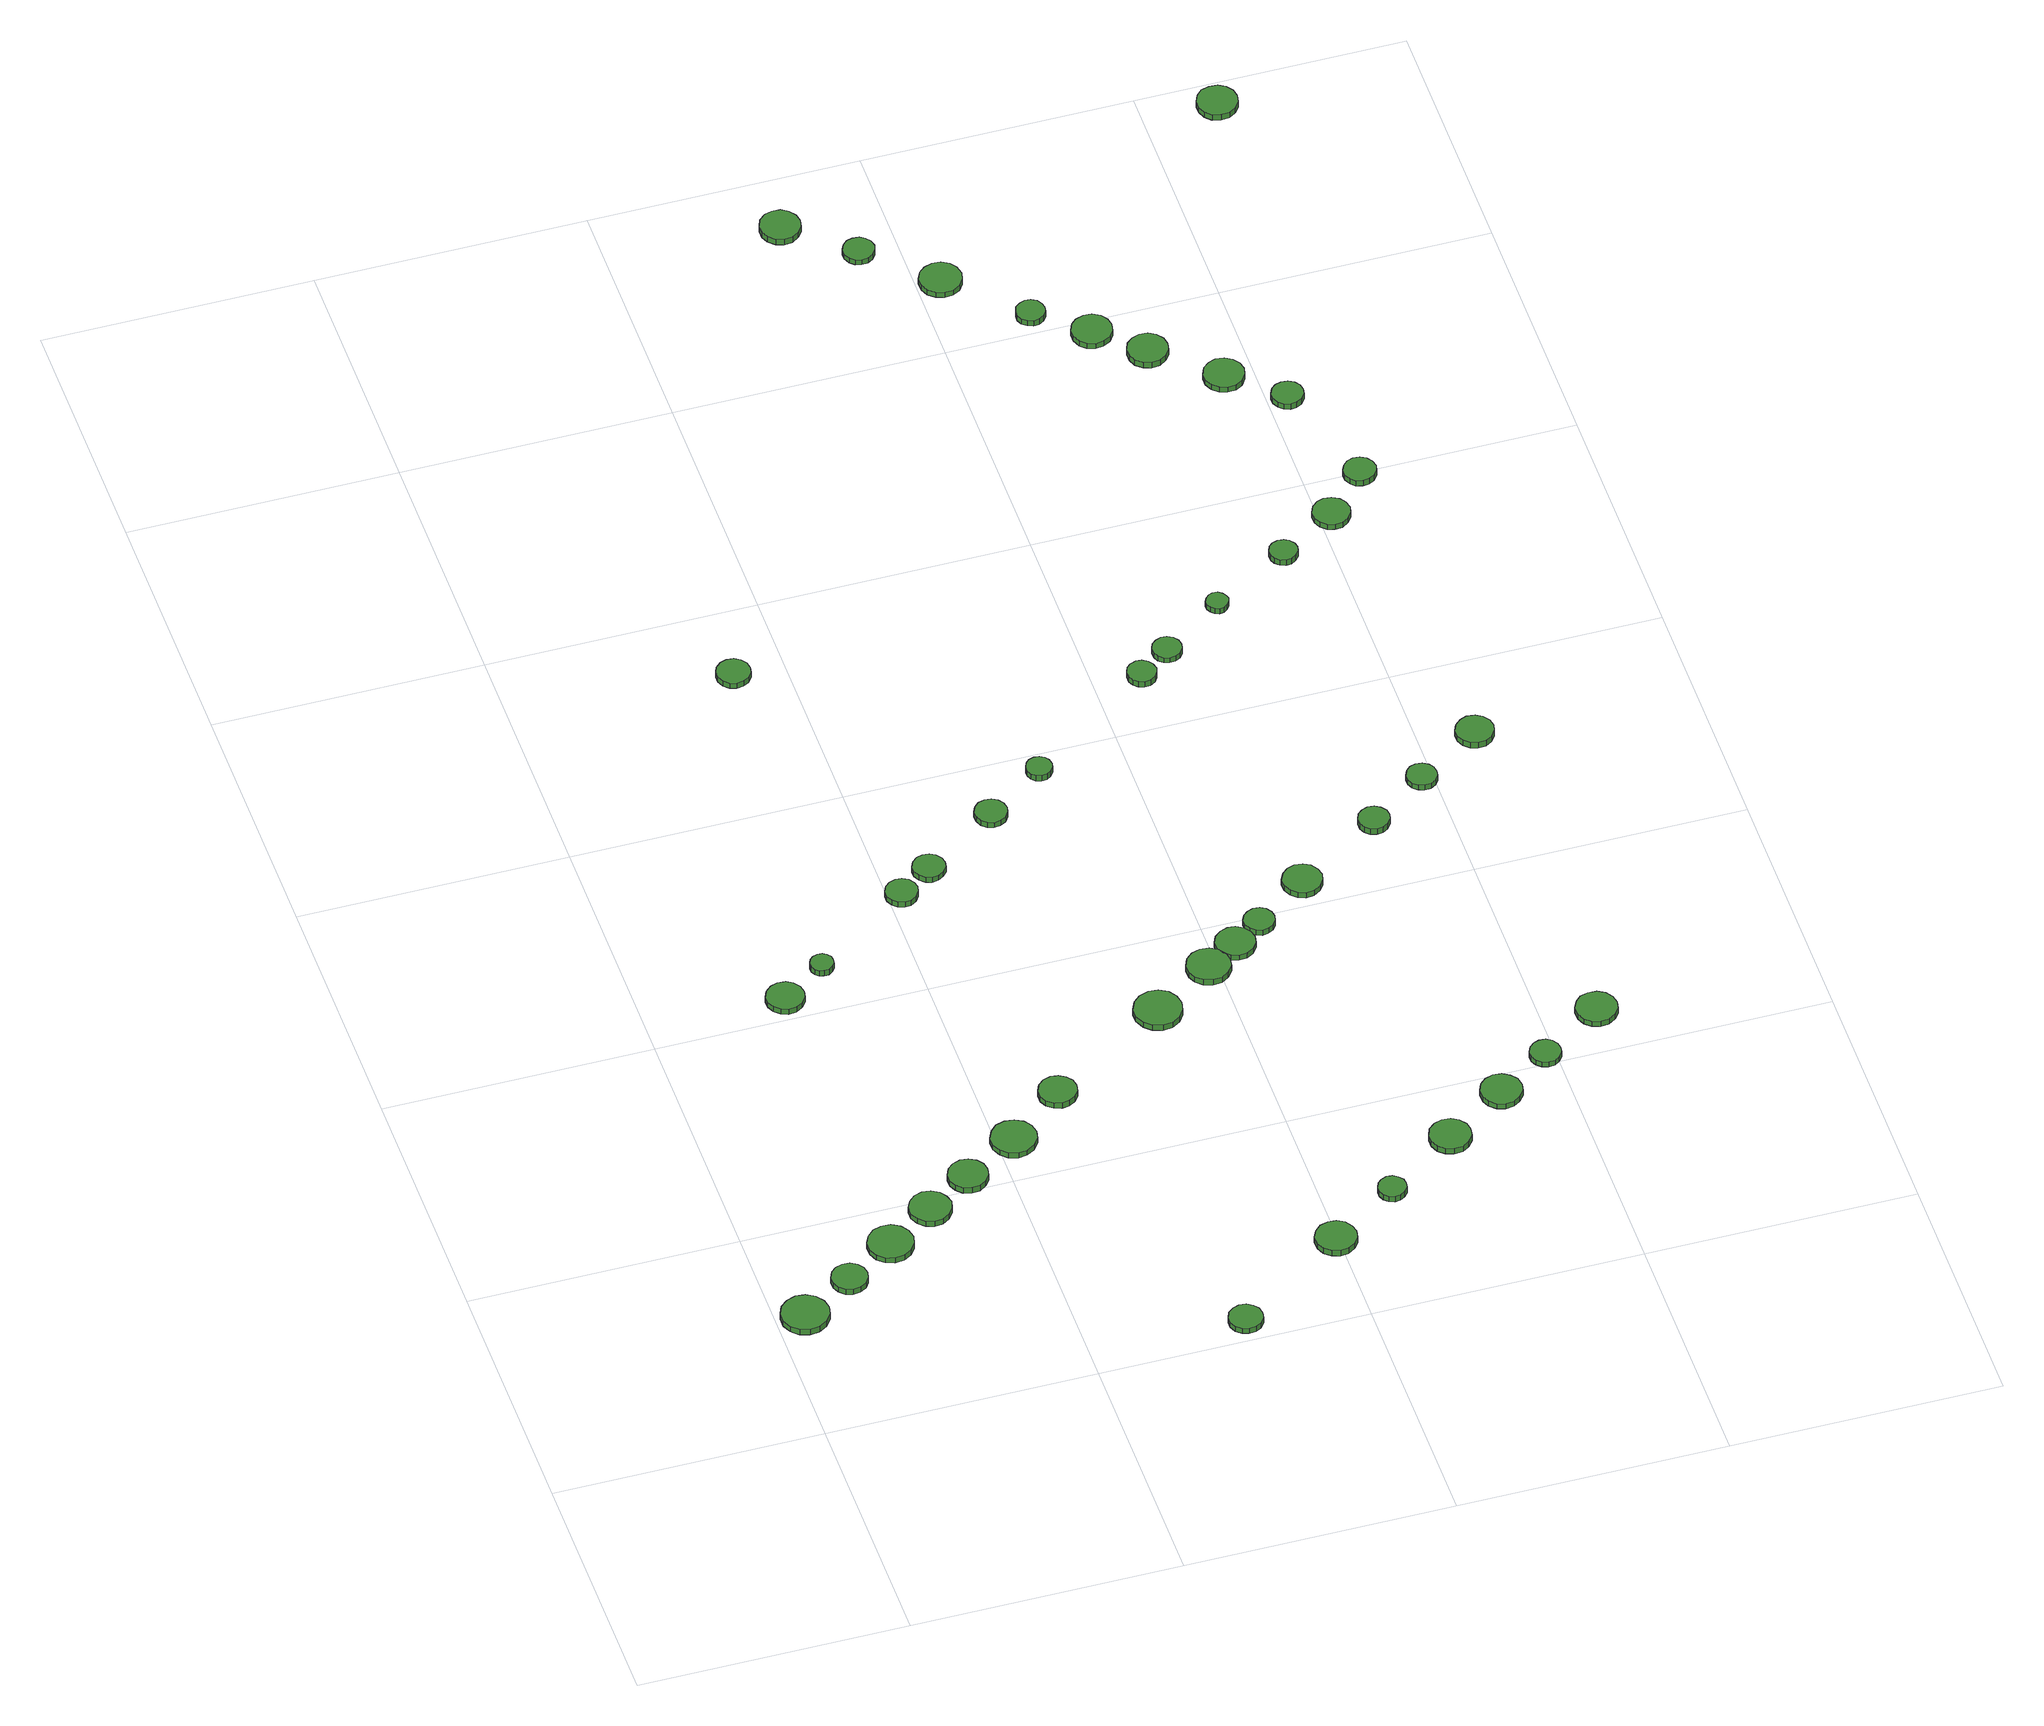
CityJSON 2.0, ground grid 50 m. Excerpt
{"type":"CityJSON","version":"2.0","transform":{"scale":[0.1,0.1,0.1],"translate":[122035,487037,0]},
"CityObjects":{
"tree1":{"type":"SolitaryVegetationObject","attributes":{"function":"something"},"geometry":[{"type":"MultiSurface","lod":"1","boundaries":[[[0,1,2,3,4,5,6,7,8,9,10,11,12,13,14]],[[15,16,17,18,19,20,21,22,23,24,25,26,27,28,29]],[[0,29,28,1]],[[1,28,27,2]],[[2,27,26,3]],[[3,26,25,4]],[[4,25,24,5]],[[5,24,23,6]],[[6,23,22,7]],[[7,22,21,8]],[[8,21,20,9]],[[9,20,19,10]],[[10,19,18,11]],[[11,18,17,12]],[[12,17,16,13]],[[13,16,15,14]],[[14,15,29,0]]]}]},
"tree2":{"type":"SolitaryVegetationObject","attributes":{"function":"something"},"geometry":[{"type":"MultiSurface","lod":"1","boundaries":[[[30,31,32,33,34,35,36,37,38,39,40,41,42,43,44]],[[45,46,47,48,49,50,51,52,53,54,55,56,57,58,59]],[[30,59,58,31]],[[31,58,57,32]],[[32,57,56,33]],[[33,56,55,34]],[[34,55,54,35]],[[35,54,53,36]],[[36,53,52,37]],[[37,52,51,38]],[[38,51,50,39]],[[39,50,49,40]],[[40,49,48,41]],[[41,48,47,42]],[[42,47,46,43]],[[43,46,45,44]],[[44,45,59,30]]]}]},
"tree3":{"type":"SolitaryVegetationObject","attributes":{"function":"something"},"geometry":[{"type":"MultiSurface","lod":"1","boundaries":[[[60,61,62,63,64,65,66,67,68,69,70,71,72,73,74]],[[75,76,77,78,79,80,81,82,83,84,85,86,87,88,89]],[[60,89,88,61]],[[61,88,87,62]],[[62,87,86,63]],[[63,86,85,64]],[[64,85,84,65]],[[65,84,83,66]],[[66,83,82,67]],[[67,82,81,68]],[[68,81,80,69]],[[69,80,79,70]],[[70,79,78,71]],[[71,78,77,72]],[[72,77,76,73]],[[73,76,75,74]],[[74,75,89,60]]]}]},
"tree4":{"type":"SolitaryVegetationObject","attributes":{"function":"something"},"geometry":[{"type":"MultiSurface","lod":"1","boundaries":[[[90,91,92,93,94,95,96,97,98,99,100,101,102,103,104]],[[105,106,107,108,109,110,111,112,113,114,115,116,117,118,119]],[[90,119,118,91]],[[91,118,117,92]],[[92,117,116,93]],[[93,116,115,94]],[[94,115,114,95]],[[95,114,113,96]],[[96,113,112,97]],[[97,112,111,98]],[[98,111,110,99]],[[99,110,109,100]],[[100,109,108,101]],[[101,108,107,102]],[[102,107,106,103]],[[103,106,105,104]],[[104,105,119,90]]]}]},
"tree5":{"type":"SolitaryVegetationObject","attributes":{"function":"something"},"geometry":[{"type":"MultiSurface","lod":"1","boundaries":[[[120,121,122,123,124,125,126,127,128,129,130,131,132,133,134]],[[135,136,137,138,139,140,141,142,143,144,145,146,147,148,149]],[[120,149,148,121]],[[121,148,147,122]],[[122,147,146,123]],[[123,146,145,124]],[[124,145,144,125]],[[125,144,143,126]],[[126,143,142,127]],[[127,142,141,128]],[[128,141,140,129]],[[129,140,139,130]],[[130,139,138,131]],[[131,138,137,132]],[[132,137,136,133]],[[133,136,135,134]],[[134,135,149,120]]]}]},
"tree6":{"type":"SolitaryVegetationObject","attributes":{"function":"something"},"geometry":[{"type":"MultiSurface","lod":"1","boundaries":[[[150,151,152,153,154,155,156,157,158,159,160,161,162,163,164]],[[165,166,167,168,169,170,171,172,173,174,175,176,177,178,179]],[[150,179,178,151]],[[151,178,177,152]],[[152,177,176,153]],[[153,176,175,154]],[[154,175,174,155]],[[155,174,173,156]],[[156,173,172,157]],[[157,172,171,158]],[[158,171,170,159]],[[159,170,169,160]],[[160,169,168,161]],[[161,168,167,162]],[[162,167,166,163]],[[163,166,165,164]],[[164,165,179,150]]]}]},
"tree7":{"type":"SolitaryVegetationObject","attributes":{"function":"something"},"geometry":[{"type":"MultiSurface","lod":"1","boundaries":[[[180,181,182,183,184,185,186,187,188,189,190,191,192,193,194]],[[195,196,197,198,199,200,201,202,203,204,205,206,207,208,209]],[[180,209,208,181]],[[181,208,207,182]],[[182,207,206,183]],[[183,206,205,184]],[[184,205,204,185]],[[185,204,203,186]],[[186,203,202,187]],[[187,202,201,188]],[[188,201,200,189]],[[189,200,199,190]],[[190,199,198,191]],[[191,198,197,192]],[[192,197,196,193]],[[193,196,195,194]],[[194,195,209,180]]]}]},
"tree8":{"type":"SolitaryVegetationObject","attributes":{"function":"something"},"geometry":[{"type":"MultiSurface","lod":"1","boundaries":[[[210,211,212,213,214,215,216,217,218,219,220,221,222,223,224]],[[225,226,227,228,229,230,231,232,233,234,235,236,237,238,239]],[[210,239,238,211]],[[211,238,237,212]],[[212,237,236,213]],[[213,236,235,214]],[[214,235,234,215]],[[215,234,233,216]],[[216,233,232,217]],[[217,232,231,218]],[[218,231,230,219]],[[219,230,229,220]],[[220,229,228,221]],[[221,228,227,222]],[[222,227,226,223]],[[223,226,225,224]],[[224,225,239,210]]]}]},
"tree9":{"type":"SolitaryVegetationObject","attributes":{"function":"something"},"geometry":[{"type":"MultiSurface","lod":"1","boundaries":[[[240,241,242,243,244,245,246,247,248,249,250,251,252,253,254]],[[255,256,257,258,259,260,261,262,263,264,265,266,267,268,269]],[[240,269,268,241]],[[241,268,267,242]],[[242,267,266,243]],[[243,266,265,244]],[[244,265,264,245]],[[245,264,263,246]],[[246,263,262,247]],[[247,262,261,248]],[[248,261,260,249]],[[249,260,259,250]],[[250,259,258,251]],[[251,258,257,252]],[[252,257,256,253]],[[253,256,255,254]],[[254,255,269,240]]]}]},
"tree10":{"type":"SolitaryVegetationObject","attributes":{"function":"something"},"geometry":[{"type":"MultiSurface","lod":"1","boundaries":[[[270,271,272,273,274,275,276,277,278,279,280,281,282,283,284]],[[285,286,287,288,289,290,291,292,293,294,295,296,297,298,299]],[[270,299,298,271]],[[271,298,297,272]],[[272,297,296,273]],[[273,296,295,274]],[[274,295,294,275]],[[275,294,293,276]],[[276,293,292,277]],[[277,292,291,278]],[[278,291,290,279]],[[279,290,289,280]],[[280,289,288,281]],[[281,288,287,282]],[[282,287,286,283]],[[283,286,285,284]],[[284,285,299,270]]]}]},
"tree11":{"type":"SolitaryVegetationObject","attributes":{"function":"something"},"geometry":[{"type":"MultiSurface","lod":"1","boundaries":[[[300,301,302,303,304,305,306,307,308,309,310,311,312,313,314]],[[315,316,317,318,319,320,321,322,323,324,325,326,327,328,329]],[[300,329,328,301]],[[301,328,327,302]],[[302,327,326,303]],[[303,326,325,304]],[[304,325,324,305]],[[305,324,323,306]],[[306,323,322,307]],[[307,322,321,308]],[[308,321,320,309]],[[309,320,319,310]],[[310,319,318,311]],[[311,318,317,312]],[[312,317,316,313]],[[313,316,315,314]],[[314,315,329,300]]]}]},
"tree12":{"type":"SolitaryVegetationObject","attributes":{"function":"something"},"geometry":[{"type":"MultiSurface","lod":"1","boundaries":[[[330,331,332,333,334,335,336,337,338,339,340,341,342,343,344]],[[345,346,347,348,349,350,351,352,353,354,355,356,357,358,359]],[[330,359,358,331]],[[331,358,357,332]],[[332,357,356,333]],[[333,356,355,334]],[[334,355,354,335]],[[335,354,353,336]],[[336,353,352,337]],[[337,352,351,338]],[[338,351,350,339]],[[339,350,349,340]],[[340,349,348,341]],[[341,348,347,342]],[[342,347,346,343]],[[343,346,345,344]],[[344,345,359,330]]]}]},
"tree13":{"type":"SolitaryVegetationObject","attributes":{"function":"something"},"geometry":[{"type":"MultiSurface","lod":"1","boundaries":[[[360,361,362,363,364,365,366,367,368,369,370,371,372,373,374]],[[375,376,377,378,379,380,381,382,383,384,385,386,387,388,389]],[[360,389,388,361]],[[361,388,387,362]],[[362,387,386,363]],[[363,386,385,364]],[[364,385,384,365]],[[365,384,383,366]],[[366,383,382,367]],[[367,382,381,368]],[[368,381,380,369]],[[369,380,379,370]],[[370,379,378,371]],[[371,378,377,372]],[[372,377,376,373]],[[373,376,375,374]],[[374,375,389,360]]]}]},
"tree14":{"type":"SolitaryVegetationObject","attributes":{"function":"something"},"geometry":[{"type":"MultiSurface","lod":"1","boundaries":[[[390,391,392,393,394,395,396,397,398,399,400,401,402,403,404]],[[405,406,407,408,409,410,411,412,413,414,415,416,417,418,419]],[[390,419,418,391]],[[391,418,417,392]],[[392,417,416,393]],[[393,416,415,394]],[[394,415,414,395]],[[395,414,413,396]],[[396,413,412,397]],[[397,412,411,398]],[[398,411,410,399]],[[399,410,409,400]],[[400,409,408,401]],[[401,408,407,402]],[[402,407,406,403]],[[403,406,405,404]],[[404,405,419,390]]]}]},
"tree15":{"type":"SolitaryVegetationObject","attributes":{"function":"something"},"geometry":[{"type":"MultiSurface","lod":"1","boundaries":[[[420,421,422,423,424,425,426,427,428,429,430,431,432,433,434]],[[435,436,437,438,439,440,441,442,443,444,445,446,447,448,449]],[[420,449,448,421]],[[421,448,447,422]],[[422,447,446,423]],[[423,446,445,424]],[[424,445,444,425]],[[425,444,443,426]],[[426,443,442,427]],[[427,442,441,428]],[[428,441,440,429]],[[429,440,439,430]],[[430,439,438,431]],[[431,438,437,432]],[[432,437,436,433]],[[433,436,435,434]],[[434,435,449,420]]]}]},
"tree16":{"type":"SolitaryVegetationObject","attributes":{"function":"something"},"geometry":[{"type":"MultiSurface","lod":"1","boundaries":[[[450,451,452,453,454,455,456,457,458,459,460,461,462,463,464]],[[465,466,467,468,469,470,471,472,473,474,475,476,477,478,479]],[[450,479,478,451]],[[451,478,477,452]],[[452,477,476,453]],[[453,476,475,454]],[[454,475,474,455]],[[455,474,473,456]],[[456,473,472,457]],[[457,472,471,458]],[[458,471,470,459]],[[459,470,469,460]],[[460,469,468,461]],[[461,468,467,462]],[[462,467,466,463]],[[463,466,465,464]],[[464,465,479,450]]]}]},
"tree17":{"type":"SolitaryVegetationObject","attributes":{"function":"something"},"geometry":[{"type":"MultiSurface","lod":"1","boundaries":[[[480,481,482,483,484,485,486,487,488,489,490,491,492,493,494]],[[495,496,497,498,499,500,501,502,503,504,505,506,507,508,509]],[[480,509,508,481]],[[481,508,507,482]],[[482,507,506,483]],[[483,506,505,484]],[[484,505,504,485]],[[485,504,503,486]],[[486,503,502,487]],[[487,502,501,488]],[[488,501,500,489]],[[489,500,499,490]],[[490,499,498,491]],[[491,498,497,492]],[[492,497,496,493]],[[493,496,495,494]],[[494,495,509,480]]]}]},
"tree18":{"type":"SolitaryVegetationObject","attributes":{"function":"something"},"geometry":[{"type":"MultiSurface","lod":"1","boundaries":[[[510,511,512,513,514,515,516,517,518,519,520,521,522,523,524]],[[525,526,527,528,529,530,531,532,533,534,535,536,537,538,539]],[[510,539,538,511]],[[511,538,537,512]],[[512,537,536,513]],[[513,536,535,514]],[[514,535,534,515]],[[515,534,533,516]],[[516,533,532,517]],[[517,532,531,518]],[[518,531,530,519]],[[519,530,529,520]],[[520,529,528,521]],[[521,528,527,522]],[[522,527,526,523]],[[523,526,525,524]],[[524,525,539,510]]]}]},
"tree19":{"type":"SolitaryVegetationObject","attributes":{"function":"something"},"geometry":[{"type":"MultiSurface","lod":"1","boundaries":[[[540,541,542,543,544,545,546,547,548,549,550,551,552,553,554]],[[555,556,557,558,559,560,561,562,563,564,565,566,567,568,569]],[[540,569,568,541]],[[541,568,567,542]],[[542,567,566,543]],[[543,566,565,544]],[[544,565,564,545]],[[545,564,563,546]],[[546,563,562,547]],[[547,562,561,548]],[[548,561,560,549]],[[549,560,559,550]],[[550,559,558,551]],[[551,558,557,552]],[[552,557,556,553]],[[553,556,555,554]],[[554,555,569,540]]]}]},
"tree20":{"type":"SolitaryVegetationObject","attributes":{"function":"something"},"geometry":[{"type":"MultiSurface","lod":"1","boundaries":[[[570,571,572,573,574,575,576,577,578,579,580,581,582,583,584]],[[585,586,587,588,589,590,591,592,593,594,595,596,597,598,599]],[[570,599,598,571]],[[571,598,597,572]],[[572,597,596,573]],[[573,596,595,574]],[[574,595,594,575]],[[575,594,593,576]],[[576,593,592,577]],[[577,592,591,578]],[[578,591,590,579]],[[579,590,589,580]],[[580,589,588,581]],[[581,588,587,582]],[[582,587,586,583]],[[583,586,585,584]],[[584,585,599,570]]]}]},
"tree21":{"type":"SolitaryVegetationObject","attributes":{"function":"something"},"geometry":[{"type":"MultiSurface","lod":"1","boundaries":[[[600,601,602,603,604,605,606,607,608,609,610,611,612,613,614]],[[615,616,617,618,619,620,621,622,623,624,625,626,627,628,629]],[[600,629,628,601]],[[601,628,627,602]],[[602,627,626,603]],[[603,626,625,604]],[[604,625,624,605]],[[605,624,623,606]],[[606,623,622,607]],[[607,622,621,608]],[[608,621,620,609]],[[609,620,619,610]],[[610,619,618,611]],[[611,618,617,612]],[[612,617,616,613]],[[613,616,615,614]],[[614,615,629,600]]]}]},
"tree22":{"type":"SolitaryVegetationObject","attributes":{"function":"something"},"geometry":[{"type":"MultiSurface","lod":"1","boundaries":[[[630,631,632,633,634,635,636,637,638,639,640,641,642,643,644]],[[645,646,647,648,649,650,651,652,653,654,655,656,657,658,659]],[[630,659,658,631]],[[631,658,657,632]],[[632,657,656,633]],[[633,656,655,634]],[[634,655,654,635]],[[635,654,653,636]],[[636,653,652,637]],[[637,652,651,638]],[[638,651,650,639]],[[639,650,649,640]],[[640,649,648,641]],[[641,648,647,642]],[[642,647,646,643]],[[643,646,645,644]],[[644,645,659,630]]]}]},
"tree23":{"type":"SolitaryVegetationObject","attributes":{"function":"something"},"geometry":[{"type":"MultiSurface","lod":"1","boundaries":[[[660,661,662,663,664,665,666,667,668,669,670,671,672,673,674]],[[675,676,677,678,679,680,681,682,683,684,685,686,687,688,689]],[[660,689,688,661]],[[661,688,687,662]],[[662,687,686,663]],[[663,686,685,664]],[[664,685,684,665]],[[665,684,683,666]],[[666,683,682,667]],[[667,682,681,668]],[[668,681,680,669]],[[669,680,679,670]],[[670,679,678,671]],[[671,678,677,672]],[[672,677,676,673]],[[673,676,675,674]],[[674,675,689,660]]]}]},
"tree24":{"type":"SolitaryVegetationObject","attributes":{"function":"something"},"geometry":[{"type":"MultiSurface","lod":"1","boundaries":[[[690,691,692,693,694,695,696,697,698,699,700,701,702,703,704]],[[705,706,707,708,709,710,711,712,713,714,715,716,717,718,719]],[[690,719,718,691]],[[691,718,717,692]],[[692,717,716,693]],[[693,716,715,694]],[[694,715,714,695]],[[695,714,713,696]],[[696,713,712,697]],[[697,712,711,698]],[[698,711,710,699]],[[699,710,709,700]],[[700,709,708,701]],[[701,708,707,702]],[[702,707,706,703]],[[703,706,705,704]],[[704,705,719,690]]]}]},
"tree25":{"type":"SolitaryVegetationObject","attributes":{"function":"something"},"geometry":[{"type":"MultiSurface","lod":"1","boundaries":[[[720,721,722,723,724,725,726,727,728,729,730,731,732,733,734]],[[735,736,737,738,739,740,741,742,743,744,745,746,747,748,749]],[[720,749,748,721]],[[721,748,747,722]],[[722,747,746,723]],[[723,746,745,724]],[[724,745,744,725]],[[725,744,743,726]],[[726,743,742,727]],[[727,742,741,728]],[[728,741,740,729]],[[729,740,739,730]],[[730,739,738,731]],[[731,738,737,732]],[[732,737,736,733]],[[733,736,735,734]],[[734,735,749,720]]]}]},
"tree26":{"type":"SolitaryVegetationObject","attributes":{"function":"something"},"geometry":[{"type":"MultiSurface","lod":"1","boundaries":[[[750,751,752,753,754,755,756,757,758,759,760,761,762,763,764]],[[765,766,767,768,769,770,771,772,773,774,775,776,777,778,779]],[[750,779,778,751]],[[751,778,777,752]],[[752,777,776,753]],[[753,776,775,754]],[[754,775,774,755]],[[755,774,773,756]],[[756,773,772,757]],[[757,772,771,758]],[[758,771,770,759]],[[759,770,769,760]],[[760,769,768,761]],[[761,768,767,762]],[[762,767,766,763]],[[763,766,765,764]],[[764,765,779,750]]]}]},
"tree27":{"type":"SolitaryVegetationObject","attributes":{"function":"something"},"geometry":[{"type":"MultiSurface","lod":"1","boundaries":[[[780,781,782,783,784,785,786,787,788,789,790,791,792,793,794]],[[795,796,797,798,799,800,801,802,803,804,805,806,807,808,809]],[[780,809,808,781]],[[781,808,807,782]],[[782,807,806,783]],[[783,806,805,784]],[[784,805,804,785]],[[785,804,803,786]],[[786,803,802,787]],[[787,802,801,788]],[[788,801,800,789]],[[789,800,799,790]],[[790,799,798,791]],[[791,798,797,792]],[[792,797,796,793]],[[793,796,795,794]],[[794,795,809,780]]]}]},
"tree28":{"type":"SolitaryVegetationObject","attributes":{"function":"something"},"geometry":[{"type":"MultiSurface","lod":"1","boundaries":[[[810,811,812,813,814,815,816,817,818,819,820,821,822,823,824]],[[825,826,827,828,829,830,831,832,833,834,835,836,837,838,839]],[[810,839,838,811]],[[811,838,837,812]],[[812,837,836,813]],[[813,836,835,814]],[[814,835,834,815]],[[815,834,833,816]],[[816,833,832,817]],[[817,832,831,818]],[[818,831,830,819]],[[819,830,829,820]],[[820,829,828,821]],[[821,828,827,822]],[[822,827,826,823]],[[823,826,825,824]],[[824,825,839,810]]]}]},
"tree29":{"type":"SolitaryVegetationObject","attributes":{"function":"something"},"geometry":[{"type":"MultiSurface","lod":"1","boundaries":[[[840,841,842,843,844,845,846,847,848,849,850,851,852,853,854]],[[855,856,857,858,859,860,861,862,863,864,865,866,867,868,869]],[[840,869,868,841]],[[841,868,867,842]],[[842,867,866,843]],[[843,866,865,844]],[[844,865,864,845]],[[845,864,863,846]],[[846,863,862,847]],[[847,862,861,848]],[[848,861,860,849]],[[849,860,859,850]],[[850,859,858,851]],[[851,858,857,852]],[[852,857,856,853]],[[853,856,855,854]],[[854,855,869,840]]]}]},
"tree30":{"type":"SolitaryVegetationObject","attributes":{"function":"something"},"geometry":[{"type":"MultiSurface","lod":"1","boundaries":[[[870,871,872,873,874,875,876,877,878,879,880,881,882,883,884]],[[885,886,887,888,889,890,891,892,893,894,895,896,897,898,899]],[[870,899,898,871]],[[871,898,897,872]],[[872,897,896,873]],[[873,896,895,874]],[[874,895,894,875]],[[875,894,893,876]],[[876,893,892,877]],[[877,892,891,878]],[[878,891,890,879]],[[879,890,889,880]],[[880,889,888,881]],[[881,888,887,882]],[[882,887,886,883]],[[883,886,885,884]],[[884,885,899,870]]]}]},
"tree31":{"type":"SolitaryVegetationObject","attributes":{"function":"something"},"geometry":[{"type":"MultiSurface","lod":"1","boundaries":[[[900,901,902,903,904,905,906,907,908,909,910,911,912,913,914]],[[915,916,917,918,919,920,921,922,923,924,925,926,927,928,929]],[[900,929,928,901]],[[901,928,927,902]],[[902,927,926,903]],[[903,926,925,904]],[[904,925,924,905]],[[905,924,923,906]],[[906,923,922,907]],[[907,922,921,908]],[[908,921,920,909]],[[909,920,919,910]],[[910,919,918,911]],[[911,918,917,912]],[[912,917,916,913]],[[913,916,915,914]],[[914,915,929,900]]]}]},
"tree32":{"type":"SolitaryVegetationObject","attributes":{"function":"something"},"geometry":[{"type":"MultiSurface","lod":"1","boundaries":[[[930,931,932,933,934,935,936,937,938,939,940,941,942,943,944]],[[945,946,947,948,949,950,951,952,953,954,955,956,957,958,959]],[[930,959,958,931]],[[931,958,957,932]],[[932,957,956,933]],[[933,956,955,934]],[[934,955,954,935]],[[935,954,953,936]],[[936,953,952,937]],[[937,952,951,938]],[[938,951,950,939]],[[939,950,949,940]],[[940,949,948,941]],[[941,948,947,942]],[[942,947,946,943]],[[943,946,945,944]],[[944,945,959,930]]]}]},
"tree33":{"type":"SolitaryVegetationObject","attributes":{"function":"something"},"geometry":[{"type":"MultiSurface","lod":"1","boundaries":[[[960,961,962,963,964,965,966,967,968,969,970,971,972,973,974]],[[975,976,977,978,979,980,981,982,983,984,985,986,987,988,989]],[[960,989,988,961]],[[961,988,987,962]],[[962,987,986,963]],[[963,986,985,964]],[[964,985,984,965]],[[965,984,983,966]],[[966,983,982,967]],[[967,982,981,968]],[[968,981,980,969]],[[969,980,979,970]],[[970,979,978,971]],[[971,978,977,972]],[[972,977,976,973]],[[973,976,975,974]],[[974,975,989,960]]]}]},
"tree34":{"type":"SolitaryVegetationObject","attributes":{"function":"something"},"geometry":[{"type":"MultiSurface","lod":"1","boundaries":[[[990,991,992,993,994,995,996,997,998,999,1000,1001,1002,1003,1004]],[[1005,1006,1007,1008,1009,1010,1011,1012,1013,1014,1015,1016,1017,1018,1019]],[[990,1019,1018,991]],[[991,1018,1017,992]],[[992,1017,1016,993]],[[993,1016,1015,994]],[[994,1015,1014,995]],[[995,1014,1013,996]],[[996,1013,1012,997]],[[997,1012,1011,998]],[[998,1011,1010,999]],[[999,1010,1009,1000]],[[1000,1009,1008,1001]],[[1001,1008,1007,1002]],[[1002,1007,1006,1003]],[[1003,1006,1005,1004]],[[1004,1005,1019,990]]]}]},
"tree35":{"type":"SolitaryVegetationObject","attributes":{"function":"something"},"geometry":[{"type":"MultiSurface","lod":"1","boundaries":[[[1020,1021,1022,1023,1024,1025,1026,1027,1028,1029,1030,1031,1032,1033,1034]],[[1035,1036,1037,1038,1039,1040,1041,1042,1043,1044,1045,1046,1047,1048,1049]],[[1020,1049,1048,1021]],[[1021,1048,1047,1022]],[[1022,1047,1046,1023]],[[1023,1046,1045,1024]],[[1024,1045,1044,1025]],[[1025,1044,1043,1026]],[[1026,1043,1042,1027]],[[1027,1042,1041,1028]],[[1028,1041,1040,1029]],[[1029,1040,1039,1030]],[[1030,1039,1038,1031]],[[1031,1038,1037,1032]],[[1032,1037,1036,1033]],[[1033,1036,1035,1034]],[[1034,1035,1049,1020]]]}]},
"tree36":{"type":"SolitaryVegetationObject","attributes":{"function":"something"},"geometry":[{"type":"MultiSurface","lod":"1","boundaries":[[[1050,1051,1052,1053,1054,1055,1056,1057,1058,1059,1060,1061,1062,1063,1064]],[[1065,1066,1067,1068,1069,1070,1071,1072,1073,1074,1075,1076,1077,1078,1079]],[[1050,1079,1078,1051]],[[1051,1078,1077,1052]],[[1052,1077,1076,1053]],[[1053,1076,1075,1054]],[[1054,1075,1074,1055]],[[1055,1074,1073,1056]],[[1056,1073,1072,1057]],[[1057,1072,1071,1058]],[[1058,1071,1070,1059]],[[1059,1070,1069,1060]],[[1060,1069,1068,1061]],[[1061,1068,1067,1062]],[[1062,1067,1066,1063]],[[1063,1066,1065,1064]],[[1064,1065,1079,1050]]]}]},
"tree37":{"type":"SolitaryVegetationObject","attributes":{"function":"something"},"geometry":[{"type":"MultiSurface","lod":"1","boundaries":[[[1080,1081,1082,1083,1084,1085,1086,1087,1088,1089,1090,1091,1092,1093,1094]],[[1095,1096,1097,1098,1099,1100,1101,1102,1103,1104,1105,1106,1107,1108,1109]],[[1080,1109,1108,1081]],[[1081,1108,1107,1082]],[[1082,1107,1106,1083]],[[1083,1106,1105,1084]],[[1084,1105,1104,1085]],[[1085,1104,1103,1086]],[[1086,1103,1102,1087]],[[1087,1102,1101,1088]],[[1088,1101,1100,1089]],[[1089,1100,1099,1090]],[[1090,1099,1098,1091]],[[1091,1098,1097,1092]],[[1092,1097,1096,1093]],[[1093,1096,1095,1094]],[[1094,1095,1109,1080]]]}]},
"tree38":{"type":"SolitaryVegetationObject","attributes":{"function":"something"},"geometry":[{"type":"MultiSurface","lod":"1","boundaries":[[[1110,1111,1112,1113,1114,1115,1116,1117,1118,1119,1120,1121,1122,1123,1124]],[[1125,1126,1127,1128,1129,1130,1131,1132,1133,1134,1135,1136,1137,1138,1139]],[[1110,1139,1138,1111]],[[1111,1138,1137,1112]],[[1112,1137,1136,1113]],[[1113,1136,1135,1114]],[[1114,1135,1134,1115]],[[1115,1134,1133,1116]],[[1116,1133,1132,1117]],[[1117,1132,1131,1118]],[[1118,1131,1130,1119]],[[1119,1130,1129,1120]],[[1120,1129,1128,1121]],[[1121,1128,1127,1122]],[[1122,1127,1126,1123]],[[1123,1126,1125,1124]],[[1124,1125,1139,1110]]]}]},
"tree39":{"type":"SolitaryVegetationObject","attributes":{"function":"something"},"geometry":[{"type":"MultiSurface","lod":"1","boundaries":[[[1140,1141,1142,1143,1144,1145,1146,1147,1148,1149,1150,1151,1152,1153,1154]],[[1155,1156,1157,1158,1159,1160,1161,1162,1163,1164,1165,1166,1167,1168,1169]],[[1140,1169,1168,1141]],[[1141,1168,1167,1142]],[[1142,1167,1166,1143]],[[1143,1166,1165,1144]],[[1144,1165,1164,1145]],[[1145,1164,1163,1146]],[[1146,1163,1162,1147]],[[1147,1162,1161,1148]],[[1148,1161,1160,1149]],[[1149,1160,1159,1150]],[[1150,1159,1158,1151]],[[1151,1158,1157,1152]],[[1152,1157,1156,1153]],[[1153,1156,1155,1154]],[[1154,1155,1169,1140]]]}]},
"tree40":{"type":"SolitaryVegetationObject","attributes":{"function":"something"},"geometry":[{"type":"MultiSurface","lod":"1","boundaries":[[[1170,1171,1172,1173,1174,1175,1176,1177,1178,1179,1180,1181,1182,1183,1184]],[[1185,1186,1187,1188,1189,1190,1191,1192,1193,1194,1195,1196,1197,1198,1199]],[[1170,1199,1198,1171]],[[1171,1198,1197,1172]],[[1172,1197,1196,1173]],[[1173,1196,1195,1174]],[[1174,1195,1194,1175]],[[1175,1194,1193,1176]],[[1176,1193,1192,1177]],[[1177,1192,1191,1178]],[[1178,1191,1190,1179]],[[1179,1190,1189,1180]],[[1180,1189,1188,1181]],[[1181,1188,1187,1182]],[[1182,1187,1186,1183]],[[1183,1186,1185,1184]],[[1184,1185,1199,1170]]]}]},
"tree41":{"type":"SolitaryVegetationObject","attributes":{"function":"something"},"geometry":[{"type":"MultiSurface","lod":"1","boundaries":[[[1200,1201,1202,1203,1204,1205,1206,1207,1208,1209,1210,1211,1212,1213,1214]],[[1215,1216,1217,1218,1219,1220,1221,1222,1223,1224,1225,1226,1227,1228,1229]],[[1200,1229,1228,1201]],[[1201,1228,1227,1202]],[[1202,1227,1226,1203]],[[1203,1226,1225,1204]],[[1204,1225,1224,1205]],[[1205,1224,1223,1206]],[[1206,1223,1222,1207]],[[1207,1222,1221,1208]],[[1208,1221,1220,1209]],[[1209,1220,1219,1210]],[[1210,1219,1218,1211]],[[1211,1218,1217,1212]],[[1212,1217,1216,1213]],[[1213,1216,1215,1214]],[[1214,1215,1229,1200]]]}]},
"tree42":{"type":"SolitaryVegetationObject","attributes":{"function":"something"},"geometry":[{"type":"MultiSurface","lod":"1","boundaries":[[[1230,1231,1232,1233,1234,1235,1236,1237,1238,1239,1240,1241,1242,1243,1244]],[[1245,1246,1247,1248,1249,1250,1251,1252,1253,1254,1255,1256,1257,1258,1259]],[[1230,1259,1258,1231]],[[1231,1258,1257,1232]],[[1232,1257,1256,1233]],[[1233,1256,1255,1234]],[[1234,1255,1254,1235]],[[1235,1254,1253,1236]],[[1236,1253,1252,1237]],[[1237,1252,1251,1238]],[[1238,1251,1250,1239]],[[1239,1250,1249,1240]],[[1240,1249,1248,1241]],[[1241,1248,1247,1242]],[[1242,1247,1246,1243]],[[1243,1246,1245,1244]],[[1244,1245,1259,1230]]]}]},
"tree43":{"type":"SolitaryVegetationObject","attributes":{"function":"something"},"geometry":[{"type":"MultiSurface","lod":"1","boundaries":[[[1260,1261,1262,1263,1264,1265,1266,1267,1268,1269,1270,1271,1272,1273,1274]],[[1275,1276,1277,1278,1279,1280,1281,1282,1283,1284,1285,1286,1287,1288,1289]],[[1260,1289,1288,1261]],[[1261,1288,1287,1262]],[[1262,1287,1286,1263]],[[1263,1286,1285,1264]],[[1264,1285,1284,1265]],[[1265,1284,1283,1266]],[[1266,1283,1282,1267]],[[1267,1282,1281,1268]],[[1268,1281,1280,1269]],[[1269,1280,1279,1270]],[[1270,1279,1278,1271]],[[1271,1278,1277,1272]],[[1272,1277,1276,1273]],[[1273,1276,1275,1274]],[[1274,1275,1289,1260]]]}]},
"tree44":{"type":"SolitaryVegetationObject","attributes":{"function":"something"},"geometry":[{"type":"MultiSurface","lod":"1","boundaries":[[[1290,1291,1292,1293,1294,1295,1296,1297,1298,1299,1300,1301,1302,1303,1304]],[[1305,1306,1307,1308,1309,1310,1311,1312,1313,1314,1315,1316,1317,1318,1319]],[[1290,1319,1318,1291]],[[1291,1318,1317,1292]],[[1292,1317,1316,1293]],[[1293,1316,1315,1294]],[[1294,1315,1314,1295]],[[1295,1314,1313,1296]],[[1296,1313,1312,1297]],[[1297,1312,1311,1298]],[[1298,1311,1310,1299]],[[1299,1310,1309,1300]],[[1300,1309,1308,1301]],[[1301,1308,1307,1302]],[[1302,1307,1306,1303]],[[1303,1306,1305,1304]],[[1304,1305,1319,1290]]]}]}
},
"vertices":[
[96,283,15],[92,301,15],[81,316,15],[65,325,15],[47,327,15],[30,321,15],[16,309,15],[9,293,15],[9,274,15],[16,258,15],[30,245,15],[47,240,15],[65,242,15],[81,251,15],[92,266,15],[92,266,2],[81,251,2],[65,242,2],[47,240,2],[30,245,2],[16,258,2],[9,274,2],[9,293,2],[16,309,2],[30,321,2],[47,327,2],[65,325,2],[81,316,2],[92,301,2],[96,283,2],
[186,346,14],[183,360,14],[175,371,14],[163,378,14],[149,379,14],[136,375,14],[126,366,14],[120,353,14],[120,339,14],[126,327,14],[136,317,14],[149,313,14],[163,315,14],[175,322,14],[183,333,14],[183,333,2],[175,322,2],[163,315,2],[149,313,2],[136,317,2],[126,327,2],[120,339,2],[120,353,2],[126,366,2],[136,375,2],[149,379,2],[163,378,2],[175,371,2],[183,360,2],[186,346,2],
[289,408,14],[285,425,14],[275,439,14],[260,448,14],[242,449,14],[226,444,14],[213,432,14],[206,417,14],[206,399,14],[213,383,14],[226,372,14],[242,366,14],[260,368,14],[275,377,14],[285,391,14],[285,391,2],[275,377,2],[260,368,2],[242,366,2],[226,372,2],[213,383,2],[206,399,2],[206,417,2],[213,432,2],[226,444,2],[242,449,2],[260,448,2],[275,439,2],[285,425,2],[289,408,2],
[378,471,14],[374,486,14],[365,499,14],[351,507,14],[335,509,14],[320,504,14],[308,493,14],[301,479,14],[301,463,14],[308,448,14],[320,437,14],[335,432,14],[351,434,14],[365,442,14],[374,455,14],[374,455,2],[365,442,2],[351,434,2],[335,432,2],[320,437,2],[308,448,2],[301,463,2],[301,479,2],[308,493,2],[320,504,2],[335,509,2],[351,507,2],[365,499,2],[374,486,2],[378,471,2],
[286,1040,20],[283,1054,20],[274,1066,20],[262,1073,20],[247,1074,20],[234,1070,20],[223,1060,20],[217,1047,20],[217,1033,20],[223,1020,20],[234,1010,20],[247,1005,20],[262,1007,20],[274,1014,20],[283,1026,20],[283,1026,8],[274,1014,8],[262,1007,8],[247,1005,8],[234,1010,8],[223,1020,8],[217,1033,8],[217,1047,8],[223,1060,8],[234,1070,8],[247,1074,8],[262,1073,8],[274,1066,8],[283,1054,8],[286,1040,8],
[462,527,16],[459,542,16],[450,554,16],[437,561,16],[422,563,16],[407,558,16],[396,548,16],[390,534,16],[390,519,16],[396,506,16],[407,495,16],[422,491,16],[437,492,16],[450,500,16],[459,512,16],[459,512,3],[450,500,3],[437,492,3],[422,491,3],[407,495,3],[396,506,3],[390,519,3],[390,534,3],[396,548,3],[407,558,3],[422,563,3],[437,561,3],[450,554,3],[459,542,3],[462,527,3],
[359,1104,16],[358,1113,16],[352,1120,16],[345,1124,16],[336,1125,16],[327,1122,16],[321,1116,16],[317,1108,16],[317,1099,16],[321,1091,16],[327,1085,16],[336,1083,16],[345,1083,16],[352,1088,16],[358,1095,16],[358,1095,3],[352,1088,3],[345,1083,3],[336,1083,3],[327,1085,3],[321,1091,3],[317,1099,3],[317,1108,3],[321,1116,3],[327,1122,3],[336,1125,3],[345,1124,3],[352,1120,3],[358,1113,3],[359,1104,3],
[571,591,16],[568,608,16],[557,622,16],[542,630,16],[525,632,16],[508,627,16],[496,615,16],[488,599,16],[488,582,16],[496,566,16],[508,554,16],[525,549,16],[542,551,16],[557,560,16],[568,574,16],[568,574,4],[557,560,4],[542,551,4],[525,549,4],[508,554,4],[496,566,4],[488,582,4],[488,599,4],[496,615,4],[508,627,4],[525,632,4],[542,630,4],[557,622,4],[568,608,4],[571,591,4],
[813,39,20],[811,52,20],[803,62,20],[792,69,20],[779,70,20],[767,66,20],[757,58,20],[752,46,20],[752,33,20],[757,21,20],[767,13,20],[779,9,20],[792,10,20],[803,16,20],[811,27,20],[811,27,8],[803,16,8],[792,10,8],[779,9,8],[767,13,8],[757,21,8],[752,33,8],[752,46,8],[757,58,8],[767,66,8],[779,70,8],[792,69,8],[803,62,8],[811,52,8],[813,39,8],
[671,675,21],[668,689,21],[659,700,21],[647,707,21],[633,709,21],[619,705,21],[608,695,21],[602,682,21],[602,667,21],[608,654,21],[619,645,21],[633,640,21],[647,642,21],[659,649,21],[668,660,21],[668,660,8],[659,649,8],[647,642,8],[633,640,8],[619,645,8],[608,654,8],[602,667,8],[602,682,8],[608,695,8],[619,705,8],[633,709,8],[647,707,8],[659,700,8],[668,689,8],[671,675,8],
[554,1232,17],[551,1244,17],[544,1254,17],[533,1260,17],[521,1261,17],[509,1257,17],[500,1249,17],[495,1238,17],[495,1225,17],[500,1214,17],[509,1206,17],[521,1202,17],[533,1203,17],[544,1210,17],[551,1220,17],[551,1220,5],[544,1210,5],[533,1203,5],[521,1202,5],[509,1206,5],[500,1214,5],[495,1225,5],[495,1238,5],[500,1249,5],[509,1257,5],[521,1261,5],[533,1260,5],[544,1254,5],[551,1244,5],[554,1232,5],
[437,1842,14],[435,1855,14],[427,1865,14],[416,1872,14],[403,1873,14],[391,1869,14],[381,1860,14],[376,1849,14],[376,1836,14],[381,1824,14],[391,1815,14],[403,1811,14],[416,1813,14],[427,1819,14],[435,1830,14],[435,1830,2],[427,1819,2],[416,1813,2],[403,1811,2],[391,1815,2],[381,1824,2],[376,1836,2],[376,1849,2],[381,1860,2],[391,1869,2],[403,1873,2],[416,1872,2],[427,1865,2],[435,1855,2],[437,1842,2],
[618,1278,15],[616,1290,15],[608,1300,15],[598,1306,15],[585,1307,15],[574,1304,15],[564,1295,15],[559,1284,15],[559,1272,15],[564,1261,15],[574,1252,15],[585,1248,15],[598,1250,15],[608,1256,15],[616,1266,15],[616,1266,3],[608,1256,3],[598,1250,3],[585,1248,3],[574,1252,3],[564,1261,3],[559,1272,3],[559,1284,3],[564,1295,3],[574,1304,3],[585,1307,3],[598,1306,3],[608,1300,3],[616,1290,3],[618,1278,3],
[1030,184,20],[1027,199,20],[1018,212,20],[1004,220,20],[989,221,20],[974,217,20],[962,206,20],[955,192,20],[955,176,20],[962,161,20],[974,151,20],[989,146,20],[1004,148,20],[1018,156,20],[1027,168,20],[1027,168,7],[1018,156,7],[1004,148,7],[989,146,7],[974,151,7],[962,161,7],[955,176,7],[955,192,7],[962,206,7],[974,217,7],[989,221,7],[1004,220,7],[1018,212,7],[1027,199,7],[1030,184,7],
[909,821,16],[905,839,16],[895,854,16],[879,863,16],[861,865,16],[843,859,16],[830,847,16],[822,830,16],[822,812,16],[830,795,16],[843,783,16],[861,777,16],[879,779,16],[895,788,16],[905,803,16],[905,803,3],[895,788,3],[879,779,3],[861,777,3],[843,783,3],[830,795,3],[822,812,3],[822,830,3],[830,847,3],[843,859,3],[861,865,3],[879,863,3],[895,854,3],[905,839,3],[909,821,3],
[762,1375,16],[759,1387,16],[752,1397,16],[741,1403,16],[729,1404,16],[717,1401,16],[708,1392,16],[703,1381,16],[703,1369,16],[708,1357,16],[717,1349,16],[729,1345,16],[741,1347,16],[752,1353,16],[759,1363,16],[759,1363,4],[752,1353,4],[741,1347,4],[729,1345,4],[717,1349,4],[708,1357,4],[703,1369,4],[703,1381,4],[708,1392,4],[717,1401,4],[729,1404,4],[741,1403,4],[752,1397,4],[759,1387,4],[762,1375,4],
[1149,273,19],[1147,284,19],[1140,292,19],[1131,298,19],[1120,299,19],[1110,295,19],[1102,288,19],[1098,278,19],[1098,268,19],[1102,258,19],[1110,251,19],[1120,247,19],[1131,248,19],[1140,254,19],[1147,262,19],[1147,262,6],[1140,254,6],[1131,248,6],[1120,247,6],[1110,251,6],[1102,258,6],[1098,268,6],[1098,278,6],[1102,288,6],[1110,295,6],[1120,299,6],[1131,298,6],[1140,292,6],[1147,284,6],[1149,273,6],
[1022,899,15],[1019,915,15],[1009,929,15],[995,937,15],[978,939,15],[962,934,15],[950,923,15],[943,907,15],[943,891,15],[950,876,15],[962,865,15],[978,860,15],[995,861,15],[1009,870,15],[1019,883,15],[1019,883,2],[1009,870,2],[995,861,2],[978,860,2],[962,865,2],[950,876,2],[943,891,2],[943,907,2],[950,923,2],[962,934,2],[978,939,2],[995,937,2],[1009,929,2],[1019,915,2],[1022,899,2],
[868,1452,20],[866,1462,20],[860,1470,20],[852,1475,20],[842,1476,20],[832,1473,20],[825,1466,20],[821,1457,20],[821,1447,20],[825,1438,20],[832,1431,20],[842,1428,20],[852,1429,20],[860,1434,20],[866,1442,20],[866,1442,7],[860,1434,7],[852,1429,7],[842,1428,7],[832,1431,7],[825,1438,7],[821,1447,7],[821,1457,7],[825,1466,7],[832,1473,7],[842,1476,7],[852,1475,7],[860,1470,7],[866,1462,7],[868,1452,7],
[1080,940,15],[1077,955,15],[1068,967,15],[1055,975,15],[1040,976,15],[1026,971,15],[1014,961,15],[1008,948,15],[1008,932,15],[1014,919,15],[1026,909,15],[1040,904,15],[1055,905,15],[1068,913,15],[1077,925,15],[1077,925,3],[1068,913,3],[1055,905,3],[1040,904,3],[1026,909,3],[1014,919,3],[1008,932,3],[1008,948,3],[1014,961,3],[1026,971,3],[1040,976,3],[1055,975,3],[1068,967,3],[1077,955,3],[1080,940,3],
[1296,366,21],[1293,381,21],[1283,394,21],[1270,402,21],[1254,403,21],[1239,398,21],[1227,388,21],[1221,373,21],[1221,358,21],[1227,343,21],[1239,333,21],[1254,328,21],[1270,329,21],[1283,337,21],[1293,350,21],[1293,350,8],[1283,337,8],[1270,329,8],[1254,328,8],[1239,333,8],[1227,343,8],[1221,358,8],[1221,373,8],[1227,388,8],[1239,398,8],[1254,403,8],[1270,402,8],[1283,394,8],[1293,381,8],[1296,366,8],
[1128,980,15],[1126,991,15],[1119,1001,15],[1109,1007,15],[1097,1008,15],[1086,1004,15],[1077,996,15],[1072,986,15],[1072,974,15],[1077,963,15],[1086,955,15],[1097,951,15],[1109,953,15],[1119,958,15],[1126,968,15],[1126,968,3],[1119,958,3],[1109,953,3],[1097,951,3],[1086,955,3],[1077,963,3],[1072,974,3],[1072,986,3],[1077,996,3],[1086,1004,3],[1097,1008,3],[1109,1007,3],[1119,1001,3],[1126,991,3],[1128,980,3],
[1415,447,19],[1412,463,19],[1402,475,19],[1389,483,19],[1373,485,19],[1358,480,19],[1346,469,19],[1340,455,19],[1340,439,19],[1346,425,19],[1358,414,19],[1373,409,19],[1389,411,19],[1402,419,19],[1412,432,19],[1412,432,7],[1402,419,7],[1389,411,7],[1373,409,7],[1358,414,7],[1346,425,7],[1340,439,7],[1340,455,7],[1346,469,7],[1358,480,7],[1373,485,7],[1389,483,7],[1402,475,7],[1412,463,7],[1415,447,7],
[1238,1054,15],[1235,1068,15],[1226,1081,15],[1213,1088,15],[1198,1090,15],[1184,1085,15],[1173,1075,15],[1166,1061,15],[1166,1046,15],[1173,1032,15],[1184,1022,15],[1198,1017,15],[1213,1019,15],[1226,1027,15],[1235,1039,15],[1235,1039,3],[1226,1027,3],[1213,1019,3],[1198,1017,3],[1184,1022,3],[1173,1032,3],[1166,1046,3],[1166,1061,3],[1173,1075,3],[1184,1085,3],[1198,1090,3],[1213,1088,3],[1226,1081,3],[1235,1068,3],[1238,1054,3],
[1113,1624,20],[1110,1635,20],[1104,1644,20],[1094,1650,20],[1083,1651,20],[1072,1647,20],[1064,1640,20],[1060,1630,20],[1060,1618,20],[1064,1608,20],[1072,1601,20],[1083,1597,20],[1094,1598,20],[1104,1604,20],[1110,1613,20],[1110,1613,7],[1104,1604,7],[1094,1598,7],[1083,1597,7],[1072,1601,7],[1064,1608,7],[1060,1618,7],[1060,1630,7],[1064,1640,7],[1072,1647,7],[1083,1651,7],[1094,1650,7],[1104,1644,7],[1110,1635,7],[1113,1624,7],
[1507,515,18],[1505,527,18],[1498,537,18],[1488,543,18],[1476,544,18],[1465,540,18],[1456,532,18],[1451,521,18],[1451,509,18],[1456,499,18],[1465,491,18],[1476,487,18],[1488,488,18],[1498,494,18],[1505,504,18],[1505,504,6],[1498,494,6],[1488,488,6],[1476,487,6],[1465,491,6],[1456,499,6],[1451,509,6],[1451,521,6],[1456,532,6],[1465,540,6],[1476,544,6],[1488,543,6],[1498,537,6],[1505,527,6],[1507,515,6],
[1173,1669,18],[1171,1680,18],[1164,1689,18],[1154,1695,18],[1143,1696,18],[1133,1692,18],[1124,1685,18],[1120,1675,18],[1120,1664,18],[1124,1653,18],[1133,1646,18],[1143,1643,18],[1154,1644,18],[1164,1649,18],[1171,1658,18],[1171,1658,6],[1164,1649,6],[1154,1644,6],[1143,1643,6],[1133,1646,6],[1124,1653,6],[1120,1664,6],[1120,1675,6],[1124,1685,6],[1133,1692,6],[1143,1696,6],[1154,1695,6],[1164,1689,6],[1171,1680,6],[1173,1669,6],
[851,2875,15],[848,2890,15],[839,2903,15],[826,2911,15],[810,2912,15],[796,2908,15],[784,2897,15],[778,2883,15],[778,2868,15],[784,2854,15],[796,2843,15],[810,2838,15],[826,2840,15],[839,2848,15],[848,2860,15],[848,2860,2],[839,2848,2],[826,2840,2],[810,2838,2],[796,2843,2],[784,2854,2],[778,2868,2],[778,2883,2],[784,2897,2],[796,2908,2],[810,2912,2],[826,2911,2],[839,2903,2],[848,2890,2],[851,2875,2],
[1395,1160,15],[1393,1172,15],[1385,1182,15],[1375,1188,15],[1363,1189,15],[1352,1185,15],[1343,1177,15],[1338,1166,15],[1338,1154,15],[1343,1143,15],[1352,1135,15],[1363,1132,15],[1375,1133,15],[1385,1139,15],[1393,1149,15],[1393,1149,2],[1385,1139,2],[1375,1133,2],[1363,1132,2],[1352,1135,2],[1343,1143,2],[1338,1154,2],[1338,1166,2],[1343,1177,2],[1352,1185,2],[1363,1189,2],[1375,1188,2],[1385,1182,2],[1393,1172,2],[1395,1160,2],
[957,2779,14],[954,2791,14],[947,2800,14],[937,2806,14],[925,2807,14],[914,2804,14],[905,2796,14],[900,2785,14],[900,2773,14],[905,2762,14],[914,2754,14],[925,2751,14],[937,2752,14],[947,2758,14],[954,2767,14],[954,2767,2],[947,2758,2],[937,2752,2],[925,2751,2],[914,2754,2],[905,2762,2],[900,2773,2],[900,2785,2],[905,2796,2],[914,2804,2],[925,2807,2],[937,2806,2],[947,2800,2],[954,2791,2],[957,2779,2],
[1635,595,17],[1632,610,17],[1623,623,17],[1609,631,17],[1593,632,17],[1578,628,17],[1567,617,17],[1560,603,17],[1560,587,17],[1567,572,17],[1578,562,17],[1593,557,17],[1609,559,17],[1623,567,17],[1632,579,17],[1632,579,5],[1623,567,5],[1609,559,5],[1593,557,5],[1578,562,5],[1567,572,5],[1560,587,5],[1560,603,5],[1567,617,5],[1578,628,5],[1593,632,5],[1609,631,5],[1623,623,5],[1632,610,5],[1635,595,5],
[1285,1753,19],[1283,1761,19],[1278,1768,19],[1271,1773,19],[1262,1774,19],[1254,1771,19],[1248,1765,19],[1244,1757,19],[1244,1749,19],[1248,1741,19],[1254,1735,19],[1262,1732,19],[1271,1733,19],[1278,1738,19],[1283,1745,19],[1283,1745,7],[1278,1738,7],[1271,1733,7],[1262,1732,7],[1254,1735,7],[1248,1741,7],[1244,1749,7],[1244,1757,7],[1248,1765,7],[1254,1771,7],[1262,1774,7],[1271,1773,7],[1278,1768,7],[1283,1761,7],[1285,1753,7],
[1082,2668,14],[1078,2684,14],[1069,2697,14],[1055,2705,14],[1039,2706,14],[1024,2701,14],[1012,2691,14],[1005,2676,14],[1005,2660,14],[1012,2645,14],[1024,2635,14],[1039,2630,14],[1055,2631,14],[1069,2639,14],[1078,2652,14],[1078,2652,2],[1069,2639,2],[1055,2631,2],[1039,2630,2],[1024,2635,2],[1012,2645,2],[1005,2660,2],[1005,2676,2],[1012,2691,2],[1024,2701,2],[1039,2706,2],[1055,2705,2],[1069,2697,2],[1078,2684,2],[1082,2668,2],
[1506,1239,15],[1504,1250,15],[1497,1259,15],[1487,1265,15],[1475,1266,15],[1464,1263,15],[1456,1255,15],[1451,1244,15],[1451,1233,15],[1456,1222,15],[1464,1215,15],[1475,1211,15],[1487,1212,15],[1497,1218,15],[1504,1227,15],[1504,1227,3],[1497,1218,3],[1487,1212,3],[1475,1211,3],[1464,1215,3],[1456,1222,3],[1451,1233,3],[1451,1244,3],[1456,1255,3],[1464,1263,3],[1475,1266,3],[1487,1265,3],[1497,1259,3],[1504,1250,3],[1506,1239,3],
[1195,2543,15],[1193,2553,15],[1187,2562,15],[1177,2568,15],[1166,2569,15],[1156,2565,15],[1147,2558,15],[1143,2548,15],[1143,2537,15],[1147,2527,15],[1156,2520,15],[1166,2516,15],[1177,2517,15],[1187,2523,15],[1193,2532,15],[1193,2532,2],[1187,2523,2],[1177,2517,2],[1166,2516,2],[1156,2520,2],[1147,2527,2],[1143,2537,2],[1143,2548,2],[1147,2558,2],[1156,2565,2],[1166,2569,2],[1177,2568,2],[1187,2562,2],[1193,2553,2],[1195,2543,2],
[1438,1839,19],[1436,1849,19],[1429,1858,19],[1420,1863,19],[1409,1864,19],[1399,1861,19],[1391,1854,19],[1387,1844,19],[1387,1833,19],[1391,1824,19],[1399,1817,19],[1409,1813,19],[1420,1814,19],[1429,1820,19],[1436,1828,19],[1436,1828,6],[1429,1820,6],[1420,1814,6],[1409,1813,6],[1399,1817,6],[1391,1824,6],[1387,1833,6],[1387,1844,6],[1391,1854,6],[1399,1861,6],[1409,1864,6],[1420,1863,6],[1429,1858,6],[1436,1849,6],[1438,1839,6],
[1635,1319,14],[1632,1333,14],[1623,1345,14],[1611,1352,14],[1596,1354,14],[1583,1349,14],[1572,1339,14],[1566,1326,14],[1566,1312,14],[1572,1299,14],[1583,1289,14],[1596,1285,14],[1611,1286,14],[1623,1293,14],[1632,1305,14],[1632,1305,1],[1623,1293,1],[1611,1286,1],[1596,1285,1],[1583,1289,1],[1572,1299,1],[1566,1312,1],[1566,1326,1],[1572,1339,1],[1583,1349,1],[1596,1354,1],[1611,1352,1],[1623,1345,1],[1632,1333,1],[1635,1319,1],
[1294,2466,15],[1291,2481,15],[1282,2494,15],[1268,2502,15],[1253,2503,15],[1238,2498,15],[1227,2488,15],[1221,2474,15],[1221,2459,15],[1227,2444,15],[1238,2434,15],[1253,2429,15],[1268,2431,15],[1282,2439,15],[1291,2451,15],[1291,2451,3],[1282,2439,3],[1268,2431,3],[1253,2429,3],[1238,2434,3],[1227,2444,3],[1221,2459,3],[1221,2474,3],[1227,2488,3],[1238,2498,3],[1253,2503,3],[1268,2502,3],[1282,2494,3],[1291,2481,3],[1294,2466,3],
[1373,2392,15],[1370,2407,15],[1361,2420,15],[1348,2428,15],[1332,2429,15],[1318,2424,15],[1306,2414,15],[1300,2400,15],[1300,2385,15],[1306,2370,15],[1318,2360,15],[1332,2355,15],[1348,2357,15],[1361,2365,15],[1370,2377,15],[1370,2377,2],[1361,2365,2],[1348,2357,2],[1332,2355,2],[1318,2360,2],[1306,2370,2],[1300,2385,2],[1300,2400,2],[1306,2414,2],[1318,2424,2],[1332,2429,2],[1348,2428,2],[1361,2420,2],[1370,2407,2],[1373,2392,2],
[1555,1906,19],[1552,1920,19],[1544,1931,19],[1531,1938,19],[1517,1940,19],[1504,1936,19],[1493,1926,19],[1487,1913,19],[1487,1899,19],[1493,1886,19],[1504,1876,19],[1517,1872,19],[1531,1873,19],[1544,1881,19],[1552,1892,19],[1552,1892,7],[1544,1881,7],[1531,1873,7],[1517,1872,7],[1504,1876,7],[1493,1886,7],[1487,1899,7],[1487,1913,7],[1493,1926,7],[1504,1936,7],[1517,1940,7],[1531,1938,7],[1544,1931,7],[1552,1920,7],[1555,1906,7],
[1482,2294,15],[1479,2309,15],[1470,2321,15],[1457,2329,15],[1441,2331,15],[1427,2326,15],[1415,2316,15],[1409,2301,15],[1409,2286,15],[1415,2272,15],[1427,2262,15],[1441,2257,15],[1457,2258,15],[1470,2266,15],[1479,2279,15],[1479,2279,3],[1470,2266,3],[1457,2258,3],[1441,2257,3],[1427,2262,3],[1415,2272,3],[1409,2286,3],[1409,2301,3],[1415,2316,3],[1427,2326,3],[1441,2331,3],[1457,2329,3],[1470,2321,3],[1479,2309,3],[1482,2294,3],
[1629,1990,20],[1626,2002,20],[1619,2012,20],[1608,2018,20],[1596,2020,20],[1584,2016,20],[1575,2007,20],[1570,1996,20],[1570,1984,20],[1575,1973,20],[1584,1964,20],[1596,1961,20],[1608,1962,20],[1619,1968,20],[1626,1978,20],[1626,1978,7],[1619,1968,7],[1608,1962,7],[1596,1961,7],[1584,1964,7],[1575,1973,7],[1570,1984,7],[1570,1996,7],[1575,2007,7],[1584,2016,7],[1596,2020,7],[1608,2018,7],[1619,2012,7],[1626,2002,7],[1629,1990,7],
[1564,2210,19],[1562,2221,19],[1555,2231,19],[1544,2237,19],[1532,2238,19],[1521,2235,19],[1512,2227,19],[1507,2216,19],[1507,2204,19],[1512,2193,19],[1521,2185,19],[1532,2181,19],[1544,2182,19],[1555,2188,19],[1562,2198,19],[1562,2198,6],[1555,2188,6],[1544,2182,6],[1532,2181,6],[1521,2185,6],[1512,2193,6],[1507,2204,6],[1507,2216,6],[1512,2227,6],[1521,2235,6],[1532,2238,6],[1544,2237,6],[1555,2231,6],[1562,2221,6],[1564,2210,6],
[1673,2946,13],[1670,2961,13],[1661,2973,13],[1648,2981,13],[1632,2982,13],[1617,2978,13],[1606,2967,13],[1600,2953,13],[1600,2938,13],[1606,2924,13],[1617,2913,13],[1632,2909,13],[1648,2910,13],[1661,2918,13],[1670,2930,13],[1670,2930,0],[1661,2918,0],[1648,2910,0],[1632,2909,0],[1617,2913,0],[1606,2924,0],[1600,2938,0],[1600,2953,0],[1606,2967,0],[1617,2978,0],[1632,2982,0],[1648,2981,0],[1661,2973,0],[1670,2961,0],[1673,2946,0]
]}
